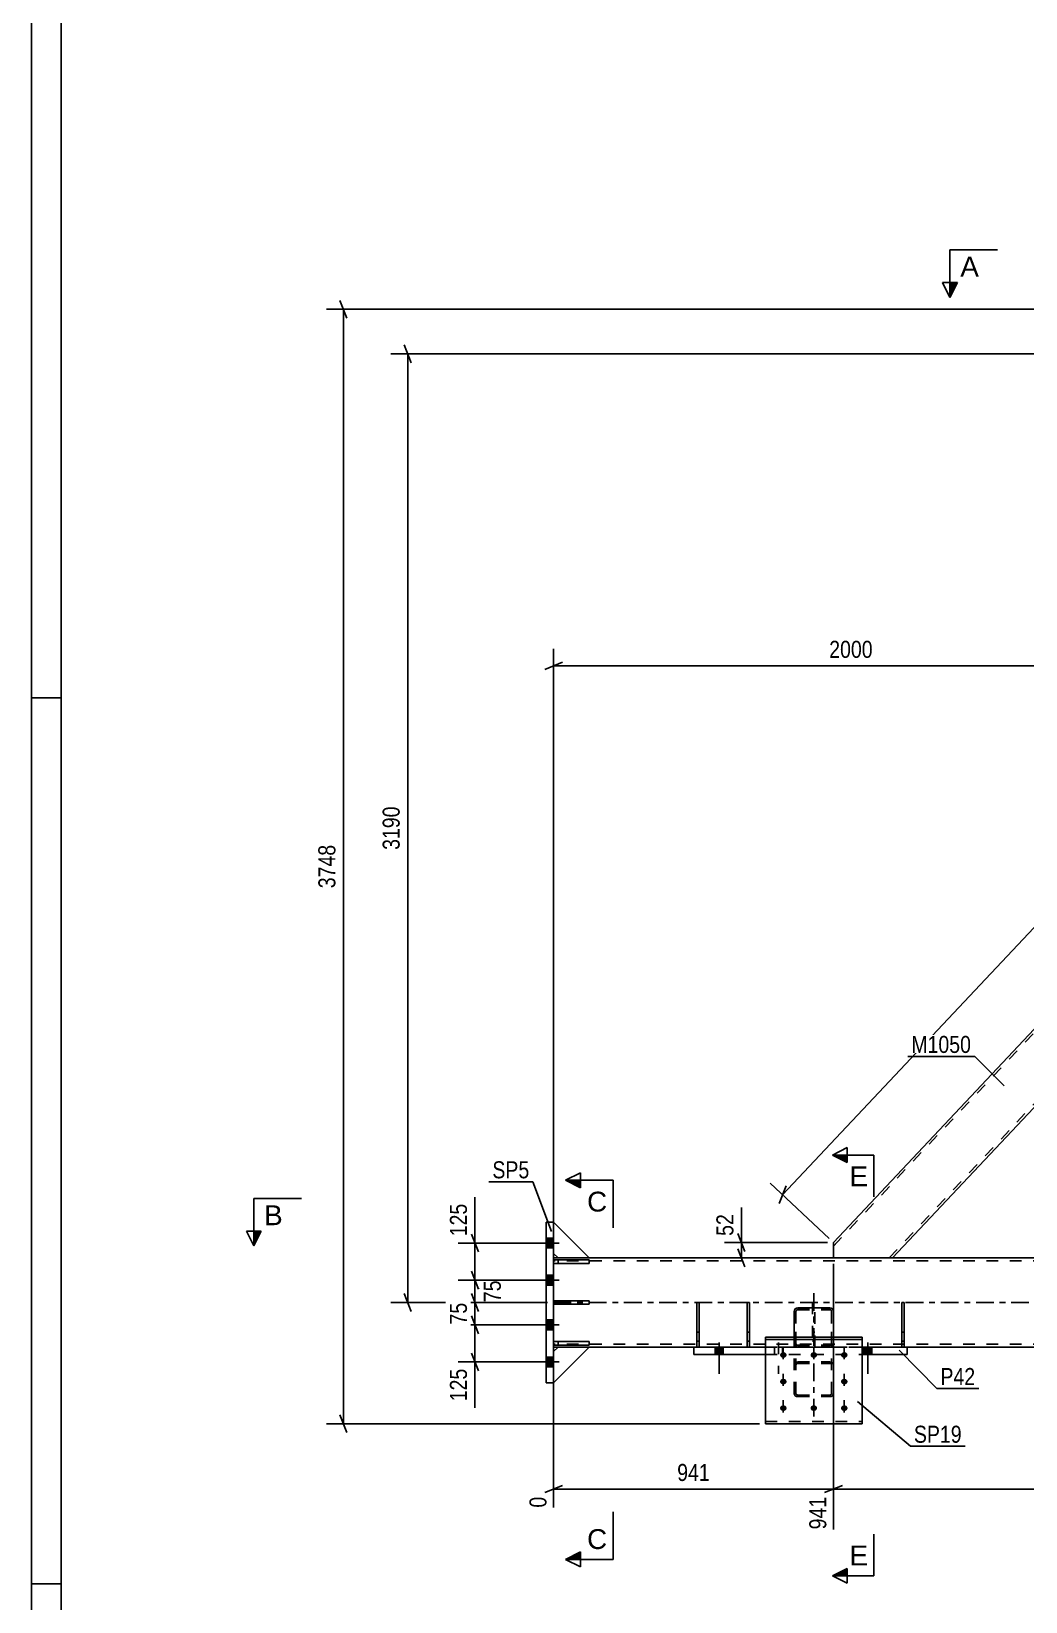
# Model space of a CAD drawing. Header units: millimetres. Extents: x -188 to 1001, y -654 to 187.
# Drawn here: x -187.8 to -20.6, y -209.8 to 54.2 of the extents above; entities that cross this region are included whole.
import ezdxf

# ---------------------------------------------------------------- set-up
doc = ezdxf.new("R2010")
doc.units = ezdxf.units.MM
doc.linetypes.add('DXK_LINE_DOT2', pattern=[3.9198, 1.9599, -1.9599])
doc.linetypes.add('DXK_LINE_DOT3', pattern=[5.9187, 2.979, -0.9799, 0.9799, -0.9799])
doc.styles.add('Arial', font='ARIAL.TTF', dxfattribs={"height": 0.2})
doc.styles.add('Arial Narrow', font='ARIALN.TTF', dxfattribs={"height": 0.2})

# ---------------------------------------------------------------- blocks, each defined once
blk = doc.blocks.new('Unknown-761542699-1162')
at = {"color": 5, "linetype": 'Continuous'}
for p, q in [((-187.8, 187.19), (-187.8, -653.81)), ((-182.8, 182.19), (-182.8, -648.81)), ((-182.8, -57.81), (-187.8, -57.81)), ((-182.8, -206.81), (-187.8, -206.81))]:
    blk.add_line(p, q, dxfattribs=at)
blk = doc.blocks.new('Part-761542699-1570 - 1399')
at = {"color": 2, "linetype": 'Continuous'}
for p, q in [((-100, -167.75), (-99.25, -167)), ((-100, -173), (-94, -167))]:
    blk.add_line(p, q, dxfattribs=at)
at = {"color": 7, "linetype": 'DXK_LINE_DOT2'}
for p, q in [((-100, -173), (-100, -167.75)), ((-99.25, -167), (-94, -167))]:
    blk.add_line(p, q, dxfattribs=at)
blk = doc.blocks.new('Part-761542699-1564 - 1399')
at = {"color": 2, "linetype": 'Continuous'}
for p, q in [((-100, -146), (-94, -152)), ((-99.25, -152), (-100, -151.25))]:
    blk.add_line(p, q, dxfattribs=at)
at = {"color": 7, "linetype": 'DXK_LINE_DOT2'}
for p, q in [((-100, -151.25), (-100, -146)), ((-94, -152), (-99.25, -152))]:
    blk.add_line(p, q, dxfattribs=at)
blk = doc.blocks.new('Bolt-761542699-1478 - 1399')
at = {"linetype": 'Continuous'}
for points in [[(-61.38, -167.85), (-61.26, -167.86), (-61.15, -167.89), (-61.05, -167.94), (-60.97, -168.01), (-60.9, -168.09), (-60.85, -168.18), (-60.83, -168.28), (-60.83, -168.38), (-60.85, -168.48), (-60.9, -168.57), (-60.97, -168.65), (-61.05, -168.72), (-61.15, -168.77), (-61.26, -168.8), (-61.38, -168.81), (-61.49, -168.8), (-61.6, -168.77), (-61.7, -168.72), (-61.78, -168.65), (-61.85, -168.57), (-61.9, -168.48), (-61.92, -168.38), (-61.92, -168.28), (-61.9, -168.18), (-61.85, -168.09), (-61.78, -168.01), (-61.7, -167.94), (-61.6, -167.89), (-61.49, -167.86)], [(-56.25, -167.85), (-56.14, -167.86), (-56.03, -167.89), (-55.93, -167.94), (-55.84, -168.01), (-55.77, -168.09), (-55.73, -168.18), (-55.7, -168.28), (-55.7, -168.38), (-55.73, -168.48), (-55.77, -168.57), (-55.84, -168.65), (-55.93, -168.72), (-56.03, -168.77), (-56.14, -168.8), (-56.25, -168.81), (-56.36, -168.8), (-56.47, -168.77), (-56.57, -168.72), (-56.66, -168.65), (-56.73, -168.57), (-56.77, -168.48), (-56.8, -168.38), (-56.8, -168.28), (-56.77, -168.18), (-56.73, -168.09), (-56.66, -168.01), (-56.57, -167.94), (-56.47, -167.89), (-56.36, -167.86)], [(-51.13, -167.85), (-51.01, -167.86), (-50.9, -167.89), (-50.8, -167.94), (-50.72, -168.01), (-50.65, -168.09), (-50.6, -168.18), (-50.58, -168.28), (-50.58, -168.38), (-50.6, -168.48), (-50.65, -168.57), (-50.72, -168.65), (-50.8, -168.72), (-50.9, -168.77), (-51.01, -168.8), (-51.13, -168.81), (-51.24, -168.8), (-51.35, -168.77), (-51.45, -168.72), (-51.53, -168.65), (-51.6, -168.57), (-51.65, -168.48), (-51.67, -168.38), (-51.67, -168.28), (-51.65, -168.18), (-51.6, -168.09), (-51.53, -168.01), (-51.45, -167.94), (-51.35, -167.89), (-51.24, -167.86)], [(-61.38, -172.32), (-61.26, -172.33), (-61.15, -172.36), (-61.05, -172.41), (-60.97, -172.48), (-60.9, -172.56), (-60.85, -172.65), (-60.83, -172.75), (-60.83, -172.85), (-60.85, -172.94), (-60.9, -173.04), (-60.97, -173.12), (-61.05, -173.18), (-61.15, -173.23), (-61.26, -173.27), (-61.38, -173.28), (-61.49, -173.27), (-61.6, -173.23), (-61.7, -173.18), (-61.78, -173.12), (-61.85, -173.04), (-61.9, -172.94), (-61.92, -172.85), (-61.92, -172.75), (-61.9, -172.65), (-61.85, -172.56), (-61.78, -172.48), (-61.7, -172.41), (-61.6, -172.36), (-61.49, -172.33)], [(-51.13, -172.32), (-51.01, -172.33), (-50.9, -172.36), (-50.8, -172.41), (-50.72, -172.48), (-50.65, -172.56), (-50.6, -172.65), (-50.58, -172.75), (-50.58, -172.85), (-50.6, -172.94), (-50.65, -173.04), (-50.72, -173.12), (-50.8, -173.18), (-50.9, -173.23), (-51.01, -173.27), (-51.13, -173.28), (-51.24, -173.27), (-51.35, -173.23), (-51.45, -173.18), (-51.53, -173.12), (-51.6, -173.04), (-51.65, -172.94), (-51.67, -172.85), (-51.67, -172.75), (-51.65, -172.65), (-51.6, -172.56), (-51.53, -172.48), (-51.45, -172.41), (-51.35, -172.36), (-51.24, -172.33)], [(-61.38, -176.79), (-61.26, -176.8), (-61.15, -176.83), (-61.05, -176.88), (-60.97, -176.94), (-60.9, -177.03), (-60.85, -177.12), (-60.83, -177.21), (-60.83, -177.31), (-60.85, -177.41), (-60.9, -177.5), (-60.97, -177.59), (-61.05, -177.65), (-61.15, -177.7), (-61.26, -177.73), (-61.38, -177.74), (-61.49, -177.73), (-61.6, -177.7), (-61.7, -177.65), (-61.78, -177.59), (-61.85, -177.5), (-61.9, -177.41), (-61.92, -177.31), (-61.92, -177.21), (-61.9, -177.12), (-61.85, -177.03), (-61.78, -176.94), (-61.7, -176.88), (-61.6, -176.83), (-61.49, -176.8)], [(-56.25, -176.79), (-56.14, -176.8), (-56.03, -176.83), (-55.93, -176.88), (-55.84, -176.94), (-55.77, -177.03), (-55.73, -177.12), (-55.7, -177.21), (-55.7, -177.31), (-55.73, -177.41), (-55.77, -177.5), (-55.84, -177.59), (-55.93, -177.65), (-56.03, -177.7), (-56.14, -177.73), (-56.25, -177.74), (-56.36, -177.73), (-56.47, -177.7), (-56.57, -177.65), (-56.66, -177.59), (-56.73, -177.5), (-56.77, -177.41), (-56.8, -177.31), (-56.8, -177.21), (-56.77, -177.12), (-56.73, -177.03), (-56.66, -176.94), (-56.57, -176.88), (-56.47, -176.83), (-56.36, -176.8)], [(-51.13, -176.79), (-51.01, -176.8), (-50.9, -176.83), (-50.8, -176.88), (-50.72, -176.94), (-50.65, -177.03), (-50.6, -177.12), (-50.58, -177.21), (-50.58, -177.31), (-50.6, -177.41), (-50.65, -177.5), (-50.72, -177.59), (-50.8, -177.65), (-50.9, -177.7), (-51.01, -177.73), (-51.13, -177.74), (-51.24, -177.73), (-51.35, -177.7), (-51.45, -177.65), (-51.53, -177.59), (-51.6, -177.5), (-51.65, -177.41), (-51.67, -177.31), (-51.67, -177.21), (-51.65, -177.12), (-51.6, -177.03), (-51.53, -176.94), (-51.45, -176.88), (-51.35, -176.83), (-51.24, -176.8)]]:
    blk.add_hatch(color=1, dxfattribs=at).paths.add_polyline_path(points)
at = {"color": 1, "linetype": 'Continuous'}
for p, q in [((-61.38, -169.04), (-61.38, -167.01)), ((-56.25, -169.04), (-56.25, -167.01)), ((-51.13, -169.04), (-51.13, -167.01)), ((-61.38, -173.51), (-61.38, -171.47)), ((-51.13, -173.51), (-51.13, -171.47)), ((-61.38, -177.97), (-61.38, -175.94)), ((-56.25, -177.97), (-56.25, -175.94)), ((-51.13, -177.97), (-51.13, -175.94))]:
    blk.add_line(p, q, dxfattribs=at)
blk = doc.blocks.new('Part-761542699-1561 - 1399')
at = {"color": 2, "linetype": 'Continuous'}
for p, q in [((-100, -166.67), (-100, -166.07)), ((-100, -166.07), (-94, -166.07)), ((-94, -166.07), (-94, -166.67)), ((-94, -166.67), (-100, -166.67))]:
    blk.add_line(p, q, dxfattribs=at)
at = {"color": 7, "linetype": 'DXK_LINE_DOT2'}
blk.add_line((-99.25, -166.67), (-99.25, -166.07), dxfattribs=at)
blk = doc.blocks.new('Part-761542699-1558 - 1399')
at = {"color": 7, "linetype": 'DXK_LINE_DOT2'}
for p, q in [((-94, -166.07), (-100, -166.07)), ((-100, -166.07), (-100, -166.67)), ((-99.25, -166.67), (-99.25, -166.07)), ((-94, -166.67), (-94, -166.07)), ((-100, -166.67), (-94, -166.67))]:
    blk.add_line(p, q, dxfattribs=at)
blk = doc.blocks.new('Bolt-761542699-1488 - 1399')
at = {"linetype": 'Continuous'}
for points in [[(-101.25, -148.67), (-101.25, -150.32), (-100, -150.32), (-100, -148.67)], [(-101.25, -148.67), (-101.25, -150.32), (-100, -150.32), (-100, -148.67)], [(-101.25, -148.67), (-101.25, -150.32), (-100, -150.32), (-100, -148.67)], [(-101.25, -154.92), (-101.25, -156.57), (-100, -156.57), (-100, -154.92)], [(-101.25, -154.92), (-101.25, -156.57), (-100, -156.57), (-100, -154.92)], [(-101.25, -162.42), (-101.25, -164.07), (-100, -164.07), (-100, -162.42)], [(-101.25, -162.42), (-101.25, -164.07), (-100, -164.07), (-100, -162.42)], [(-101.25, -168.67), (-101.25, -170.32), (-100, -170.32), (-100, -168.67)], [(-101.25, -168.67), (-101.25, -170.32), (-100, -170.32), (-100, -168.67)], [(-101.25, -168.67), (-101.25, -170.32), (-100, -170.32), (-100, -168.67)]]:
    blk.add_hatch(color=1, dxfattribs=at).paths.add_polyline_path(points)
at = {"color": 1, "linetype": 'Continuous'}
for p, q in [((-99.05, -149.5), (-105, -149.5)), ((-99.05, -149.5), (-105, -149.5)), ((-99.05, -149.5), (-105, -149.5)), ((-100, -148.67), (-101.25, -148.67)), ((-100, -148.67), (-101.25, -148.67)), ((-100, -148.67), (-101.25, -148.67)), ((-100, -150.32), (-101.25, -150.32)), ((-100, -150.32), (-101.25, -150.32)), ((-100, -150.32), (-101.25, -150.32)), ((-99.05, -155.75), (-105, -155.75)), ((-99.05, -155.75), (-105, -155.75)), ((-100, -154.92), (-101.25, -154.92)), ((-100, -154.92), (-101.25, -154.92)), ((-100, -156.57), (-101.25, -156.57)), ((-100, -156.57), (-101.25, -156.57)), ((-99.05, -163.25), (-105, -163.25)), ((-99.05, -163.25), (-105, -163.25)), ((-100, -162.42), (-101.25, -162.42)), ((-100, -162.42), (-101.25, -162.42)), ((-100, -164.07), (-101.25, -164.07)), ((-100, -164.07), (-101.25, -164.07)), ((-100, -168.67), (-101.25, -168.67)), ((-100, -168.67), (-101.25, -168.67)), ((-100, -168.67), (-101.25, -168.67)), ((-99.05, -169.5), (-105, -169.5)), ((-99.05, -169.5), (-105, -169.5)), ((-99.05, -169.5), (-105, -169.5)), ((-100, -170.32), (-101.25, -170.32)), ((-100, -170.32), (-101.25, -170.32)), ((-100, -170.32), (-101.25, -170.32))]:
    blk.add_line(p, q, dxfattribs=at)
blk = doc.blocks.new('Part-761542699-1559 - 1399')
at = {"color": 2, "linetype": 'Continuous'}
for p, q in [((-100, -152.92), (-100, -152.32)), ((-100, -152.32), (-94, -152.32)), ((-94, -152.92), (-100, -152.92)), ((-94, -152.32), (-94, -152.92))]:
    blk.add_line(p, q, dxfattribs=at)
at = {"color": 7, "linetype": 'DXK_LINE_DOT2'}
blk.add_line((-99.25, -152.92), (-99.25, -152.32), dxfattribs=at)
blk = doc.blocks.new('Part-761542699-1573 - 1399')
at = {"color": 7, "linetype": 'DXK_LINE_DOT2'}
for p, q in [((-99.25, -167), (-100, -167.75)), ((-100, -173), (-94, -167)), ((-100, -167.75), (-100, -173)), ((-94, -167), (-99.25, -167))]:
    blk.add_line(p, q, dxfattribs=at)
blk = doc.blocks.new('Bolt-761542699-1492 - 1399')
at = {"linetype": 'Continuous'}
for points in [[(-71.51, -167), (-72.86, -167), (-72.86, -168.25), (-71.51, -168.25)], [(-46.51, -167), (-47.86, -167), (-47.86, -168.25), (-46.51, -168.25)]]:
    blk.add_hatch(color=1, dxfattribs=at).paths.add_polyline_path(points)
at = {"color": 1, "linetype": 'Continuous'}
for p, q in [((-72.19, -166.25), (-72.19, -171.5)), ((-47.19, -166.25), (-47.19, -171.5)), ((-72.86, -167), (-72.86, -168.25)), ((-71.51, -167), (-71.51, -168.25)), ((-47.86, -167), (-47.86, -168.25)), ((-46.51, -167), (-46.51, -168.25))]:
    blk.add_line(p, q, dxfattribs=at)
at = {"color": 1, "linetype": 'DXK_LINE_DOT2'}
for p, q in [((-62.19, -166.25), (-62.19, -171.5)), ((-62.86, -167), (-62.86, -168.25)), ((-61.51, -167), (-61.51, -168.25))]:
    blk.add_line(p, q, dxfattribs=at)
blk = doc.blocks.new('Bolt-761542699-1493 - 1399')
at = {"linetype": 'Continuous'}
for points in [[(-71.51, -167), (-72.86, -167), (-72.86, -168.25), (-71.51, -168.25)], [(-46.51, -167), (-47.86, -167), (-47.86, -168.25), (-46.51, -168.25)]]:
    blk.add_hatch(color=1, dxfattribs=at).paths.add_polyline_path(points)
at = {"color": 1, "linetype": 'Continuous'}
for p, q in [((-72.19, -166.25), (-72.19, -171.5)), ((-47.19, -166.25), (-47.19, -171.5)), ((-72.86, -167), (-72.86, -168.25)), ((-71.51, -167), (-71.51, -168.25)), ((-47.86, -167), (-47.86, -168.25)), ((-46.51, -167), (-46.51, -168.25))]:
    blk.add_line(p, q, dxfattribs=at)
at = {"color": 1, "linetype": 'DXK_LINE_DOT2'}
for p, q in [((-62.19, -166.25), (-62.19, -171.5)), ((-62.86, -167), (-62.86, -168.25)), ((-61.51, -167), (-61.51, -168.25))]:
    blk.add_line(p, q, dxfattribs=at)
blk = doc.blocks.new('Part-761542699-1556 - 1399')
at = {"color": 7, "linetype": 'DXK_LINE_DOT2'}
for p, q in [((-94, -152.32), (-100, -152.32)), ((-100, -152.32), (-100, -152.92)), ((-100, -152.92), (-94, -152.92)), ((-99.25, -152.92), (-99.25, -152.32)), ((-94, -152.92), (-94, -152.32))]:
    blk.add_line(p, q, dxfattribs=at)
blk = doc.blocks.new('Part-761542699-1557 - 1399')
at = {"color": 7, "linetype": 'DXK_LINE_DOT2'}
for p, q in [((-94, -159.2), (-100, -159.2)), ((-100, -159.2), (-100, -159.8)), ((-100, -159.8), (-94, -159.8)), ((-99.25, -159.8), (-99.25, -159.2)), ((-94, -159.8), (-94, -159.2))]:
    blk.add_line(p, q, dxfattribs=at)
blk = doc.blocks.new('Part-761542699-1560 - 1399')
at = {"color": 2, "linetype": 'Continuous'}
for p, q in [((-100, -159.8), (-100, -159.2)), ((-100, -159.2), (-94, -159.2)), ((-94, -159.8), (-100, -159.8)), ((-94, -159.2), (-94, -159.8))]:
    blk.add_line(p, q, dxfattribs=at)
at = {"color": 7, "linetype": 'DXK_LINE_DOT2'}
blk.add_line((-99.25, -159.8), (-99.25, -159.2), dxfattribs=at)
blk = doc.blocks.new('Part-761542699-1567 - 1399')
at = {"color": 7, "linetype": 'DXK_LINE_DOT2'}
for p, q in [((-100, -151.25), (-100, -146)), ((-100, -146), (-94, -152)), ((-99.25, -152), (-100, -151.25)), ((-94, -152), (-99.25, -152))]:
    blk.add_line(p, q, dxfattribs=at)
blk = doc.blocks.new('Part-761542699-1582 - 1399')
at = {"color": 2, "linetype": 'Continuous'}
for p, q in [((-100, -152), (-52.95, -152)), ((80.6, -152), (-43.1, -152)), ((-100, -167), (-76.44, -167)), ((235.62, -167), (-40.54, -167))]:
    blk.add_line(p, q, dxfattribs=at)
at = {"color": 7, "linetype": 'DXK_LINE_DOT2'}
for p, q in [((-100, -167), (-100, -152)), ((817.5, -152.5), (-100, -152.5)), ((-43.1, -152), (-52.95, -152)), ((817.5, -166.5), (-100, -166.5)), ((-40.54, -167), (-76.44, -167))]:
    blk.add_line(p, q, dxfattribs=at)
at = {"color": 7, "linetype": 'DXK_LINE_DOT3'}
blk.add_line((-100, -159.5), (817.5, -159.5), dxfattribs=at)
blk = doc.blocks.new('Part-761542699-1785 - 1399')
at = {"color": 2, "linetype": 'Continuous'}
for p, q in [((-52.95, -149.42), (80.52, -7.5)), ((90.45, -7.5), (80.6, -7.5)), ((90.45, -10.08), (90.45, -7.5)), ((90.45, -10.08), (24.93, -79.75)), ((-43.02, -152), (18.75, -86.32)), ((-52.95, -152), (-52.95, -149.42)), ((-43.1, -152), (-52.95, -152))]:
    blk.add_line(p, q, dxfattribs=at)
at = {"color": 7, "linetype": 'DXK_LINE_DOT2'}
for p, q in [((-52.95, -150.01), (81.07, -7.5)), ((80.6, -7.5), (80.52, -7.5)), ((-43.57, -152), (90.45, -9.49)), ((18.75, -86.32), (24.93, -79.75)), ((-43.1, -152), (-43.02, -152))]:
    blk.add_line(p, q, dxfattribs=at)
blk = doc.blocks.new('Part-761542699-1801 - 1399')
at = {"color": 2, "linetype": 'Continuous'}
for p, q in [((-76.44, -168.25), (-76.44, -167)), ((-76.44, -167), (-64.38, -167)), ((-76.44, -168.25), (-64.38, -168.25)), ((-48.13, -167), (-40.54, -167)), ((-48.13, -168.25), (-40.54, -168.25)), ((-40.54, -168.25), (-40.54, -167))]:
    blk.add_line(p, q, dxfattribs=at)
at = {"color": 7, "linetype": 'DXK_LINE_DOT2'}
for p, q in [((-64.38, -167), (-48.13, -167)), ((-64.38, -168.25), (-48.13, -168.25))]:
    blk.add_line(p, q, dxfattribs=at)
blk = doc.blocks.new('Part-761542699-1841 - 1399')
at = {"color": 2, "linetype": 'Continuous'}
for p, q in [((-101.25, -173), (-101.25, -146)), ((-101.25, -146), (-100, -146)), ((-100, -146), (-100, -152.32)), ((-100, -159.2), (-100, -152.92)), ((-100, -166.07), (-100, -159.8)), ((-100, -173), (-100, -166.67)), ((-101.25, -173), (-100, -173))]:
    blk.add_line(p, q, dxfattribs=at)
at = {"color": 7, "linetype": 'DXK_LINE_DOT2'}
for p, q in [((-100, -152.92), (-100, -152.32)), ((-100, -159.8), (-100, -159.2)), ((-100, -166.67), (-100, -166.07))]:
    blk.add_line(p, q, dxfattribs=at)
blk = doc.blocks.new('Part-761542699-1862 - 1399')
at = {"color": 2, "linetype": 'Continuous'}
for p, q in [((-59.5, -160.77), (-59.55, -161)), ((-59.55, -161.01), (-59.55, -161)), ((-59.37, -160.58), (-59.5, -160.77)), ((-59.18, -160.45), (-59.37, -160.58)), ((-58.95, -160.4), (-59.18, -160.45)), ((-58.95, -160.4), (-53.55, -160.4)), ((-53.32, -160.45), (-53.55, -160.4)), ((-53.13, -160.58), (-53.32, -160.45)), ((-53, -160.77), (-53.13, -160.58)), ((-52.95, -161), (-53, -160.77)), ((-52.95, -161.01), (-52.95, -161))]:
    blk.add_line(p, q, dxfattribs=at)
at = {"color": 7, "linetype": 'DXK_LINE_DOT2'}
for p, q in [((-59.55, -161), (-59.5, -160.77)), ((-59.55, -166.4), (-59.55, -161.01)), ((-59.25, -161), (-59.23, -160.88)), ((-59.25, -166.4), (-59.25, -161)), ((-59.23, -160.88), (-59.16, -160.79)), ((-59.18, -160.45), (-58.95, -160.4)), ((-59.16, -160.79), (-59.07, -160.72)), ((-59.07, -160.72), (-58.95, -160.7)), ((-58.95, -160.7), (-53.55, -160.7)), ((-53.55, -160.4), (-53.32, -160.45)), ((-53.55, -160.7), (-53.44, -160.72)), ((-53.44, -160.72), (-53.34, -160.79)), ((-53.34, -160.79), (-53.27, -160.88)), ((-53.27, -160.88), (-53.25, -161)), ((-53.25, -166.4), (-53.25, -161)), ((-53, -160.77), (-52.95, -161)), ((-52.95, -166.4), (-52.95, -161.01)), ((-59.55, -166.4), (-59.5, -166.63)), ((-59.5, -166.63), (-59.55, -166.4)), ((-59.5, -166.63), (-59.37, -166.82)), ((-59.37, -166.82), (-59.18, -166.95)), ((-59.23, -166.51), (-59.25, -166.4)), ((-59.16, -166.61), (-59.23, -166.51)), ((-59.18, -166.95), (-58.95, -167)), ((-58.95, -167), (-59.18, -166.95)), ((-59.07, -166.68), (-59.16, -166.61)), ((-58.95, -166.7), (-59.07, -166.68)), ((-58.95, -166.7), (-53.55, -166.7)), ((-58.95, -167), (-53.55, -167)), ((-53.44, -166.68), (-53.55, -166.7)), ((-53.55, -167), (-53.32, -166.95)), ((-53.32, -166.95), (-53.55, -167)), ((-53.34, -166.61), (-53.44, -166.68)), ((-53.27, -166.51), (-53.34, -166.61)), ((-53.32, -166.95), (-53.13, -166.82)), ((-53.25, -166.4), (-53.27, -166.51)), ((-53.13, -166.82), (-53, -166.63)), ((-53, -166.63), (-52.95, -166.4)), ((-52.95, -166.4), (-53, -166.63))]:
    blk.add_line(p, q, dxfattribs=at)
at = {"color": 7, "linetype": 'DXK_LINE_DOT3'}
blk.add_line((-56.25, -163.7), (-56.25, -163.7), dxfattribs=at)
at = {"color": 7, "linetype": 'DXK_LINE_DOT2'}
for centre, start, end in [((-58.95, -161), 112.5, 157.5), ((-53.55, -161), 22.5, 67.5), ((-58.95, -166.4), 202.5, 247.5), ((-53.55, -166.4), 292.5, 337.5)]:
    blk.add_arc(centre, 0.6, start, end, dxfattribs=at)
blk = doc.blocks.new('Part-761542699-1863 - 1399')
at = {"color": 7, "linetype": 'DXK_LINE_DOT3'}
blk.add_line((-56.25, -178.65), (-56.25, -157.47), dxfattribs=at)
at = {"color": 2, "linetype": 'Continuous'}
for p, q in [((-59.55, -161.01), (-59.5, -160.78)), ((-59.55, -165.32), (-59.55, -161.01)), ((-59.5, -160.78), (-59.37, -160.59)), ((-59.37, -160.59), (-59.18, -160.46)), ((-59.18, -160.46), (-58.95, -160.41)), ((-58.95, -160.41), (-53.55, -160.41)), ((-53.55, -160.41), (-53.32, -160.46)), ((-53.32, -160.46), (-53.13, -160.59)), ((-53.13, -160.59), (-53, -160.78)), ((-53, -160.78), (-52.95, -161.01)), ((-52.95, -165.32), (-52.95, -161.01))]:
    blk.add_line(p, q, dxfattribs=at)
at = {"color": 7, "linetype": 'DXK_LINE_DOT2'}
for p, q in [((-59.23, -160.9), (-59.25, -161.01)), ((-59.25, -174.79), (-59.25, -161.01)), ((-59.16, -160.8), (-59.23, -160.9)), ((-59.07, -160.74), (-59.16, -160.8)), ((-58.95, -160.71), (-59.07, -160.74)), ((-58.95, -160.71), (-53.55, -160.71)), ((-53.44, -160.74), (-53.55, -160.71)), ((-53.34, -160.8), (-53.44, -160.74)), ((-53.27, -160.9), (-53.34, -160.8)), ((-53.25, -161.01), (-53.27, -160.9)), ((-53.25, -174.79), (-53.25, -161.01)), ((-59.55, -174.79), (-59.55, -165.32)), ((-52.95, -174.79), (-52.95, -165.32)), ((-59.5, -166.64), (-59.55, -166.41)), ((-59.37, -166.84), (-59.5, -166.64)), ((-59.18, -166.97), (-59.37, -166.84)), ((-59.25, -166.41), (-59.23, -166.53)), ((-59.23, -166.53), (-59.16, -166.63)), ((-58.95, -167.02), (-59.18, -166.97)), ((-59.16, -166.63), (-59.07, -166.69)), ((-59.07, -166.69), (-58.95, -166.71)), ((-58.95, -166.71), (-53.55, -166.71)), ((-58.95, -167.02), (-53.55, -167.02)), ((-53.55, -166.71), (-53.44, -166.69)), ((-53.32, -166.97), (-53.55, -167.02)), ((-53.44, -166.69), (-53.34, -166.63)), ((-53.34, -166.63), (-53.27, -166.53)), ((-53.13, -166.84), (-53.32, -166.97)), ((-53.27, -166.53), (-53.25, -166.41)), ((-53, -166.64), (-53.13, -166.84)), ((-52.95, -166.41), (-53, -166.64)), ((-59.5, -169.82), (-59.55, -170.02)), ((-59.37, -169.64), (-59.5, -169.82)), ((-59.18, -169.53), (-59.37, -169.64)), ((-59.25, -170.02), (-59.23, -169.92)), ((-59.23, -169.92), (-59.16, -169.83)), ((-58.95, -169.49), (-59.18, -169.53)), ((-59.16, -169.83), (-59.07, -169.77)), ((-59.07, -169.77), (-58.95, -169.75)), ((-58.95, -169.49), (-53.55, -169.49)), ((-58.95, -169.75), (-53.55, -169.75)), ((-53.32, -169.53), (-53.55, -169.49)), ((-53.55, -169.75), (-53.44, -169.77)), ((-53.44, -169.77), (-53.34, -169.83)), ((-53.34, -169.83), (-53.27, -169.92)), ((-53.13, -169.64), (-53.32, -169.53)), ((-53.27, -169.92), (-53.25, -170.02)), ((-53, -169.82), (-53.13, -169.64)), ((-52.95, -170.02), (-53, -169.82)), ((-59.55, -174.79), (-59.5, -174.99)), ((-59.5, -174.99), (-59.37, -175.17)), ((-59.37, -175.17), (-59.18, -175.28)), ((-59.23, -174.89), (-59.25, -174.79)), ((-59.16, -174.98), (-59.23, -174.89)), ((-59.18, -175.28), (-58.95, -175.32)), ((-59.07, -175.04), (-59.16, -174.98)), ((-58.95, -175.06), (-59.07, -175.04)), ((-58.95, -175.06), (-53.55, -175.06)), ((-58.95, -175.32), (-53.55, -175.32)), ((-53.44, -175.04), (-53.55, -175.06)), ((-53.55, -175.32), (-53.32, -175.28)), ((-53.34, -174.98), (-53.44, -175.04)), ((-53.27, -174.89), (-53.34, -174.98)), ((-53.32, -175.28), (-53.13, -175.17)), ((-53.25, -174.79), (-53.27, -174.89)), ((-53.13, -175.17), (-53, -174.99)), ((-53, -174.99), (-52.95, -174.79))]:
    blk.add_line(p, q, dxfattribs=at)
blk = doc.blocks.new('Part-761542699-1867 - 1399')
at = {"color": 2, "linetype": 'Continuous'}
for p, q in [((-64.38, -165.32), (-48.13, -165.32)), ((-64.38, -179.88), (-64.38, -165.32)), ((-64.38, -165.71), (-48.13, -165.71)), ((-48.13, -179.88), (-48.13, -165.32)), ((-48.13, -179.88), (-64.38, -179.88))]:
    blk.add_line(p, q, dxfattribs=at)
at = {"color": 7, "linetype": 'DXK_LINE_DOT2'}
blk.add_line((-64.38, -179.49), (-48.13, -179.49), dxfattribs=at)
blk = doc.blocks.new('Part-761542699-1868 - 1399')
at = {"color": 7, "linetype": 'DXK_LINE_DOT2'}
for p, q in [((-41.44, -159.5), (-41.44, -167)), ((-41.04, -159.5), (-41.44, -159.5)), ((-41.44, -159.5), (-41.04, -159.5)), ((-41.04, -167), (-41.04, -159.5)), ((-41.04, -164.5), (-41.44, -164.5)), ((-41.44, -166), (-41.04, -166)), ((-41.44, -167), (-41.04, -167)), ((-41.04, -167), (-41.44, -167))]:
    blk.add_line(p, q, dxfattribs=at)
blk = doc.blocks.new('Part-761542699-1869 - 1399')
at = {"color": 7, "linetype": 'DXK_LINE_DOT2'}
for p, q in [((-56.45, -159.5), (-56.45, -167)), ((-56.05, -159.5), (-56.45, -159.5)), ((-56.45, -159.5), (-56.05, -159.5)), ((-56.05, -167), (-56.05, -159.5)), ((-56.05, -164.5), (-56.45, -164.5)), ((-56.45, -166), (-56.05, -166)), ((-56.45, -167), (-56.05, -167)), ((-56.05, -167), (-56.45, -167))]:
    blk.add_line(p, q, dxfattribs=at)
blk = doc.blocks.new('Part-761542699-1870 - 1399')
at = {"color": 7, "linetype": 'DXK_LINE_DOT2'}
for p, q in [((-67.47, -159.5), (-67.47, -167)), ((-67.07, -159.5), (-67.47, -159.5)), ((-67.47, -159.5), (-67.07, -159.5)), ((-67.07, -167), (-67.07, -159.5)), ((-67.07, -164.5), (-67.47, -164.5)), ((-67.47, -166), (-67.07, -166)), ((-67.47, -167), (-67.07, -167)), ((-67.07, -167), (-67.47, -167))]:
    blk.add_line(p, q, dxfattribs=at)
blk = doc.blocks.new('Part-761542699-1871 - 1399')
at = {"color": 2, "linetype": 'Continuous'}
for p, q in [((-41.44, -159.5), (-41.04, -159.5)), ((-41.44, -159.5), (-41.44, -167)), ((-41.04, -167), (-41.04, -159.5)), ((-41.44, -164.5), (-41.04, -164.5)), ((-41.04, -167), (-41.44, -167))]:
    blk.add_line(p, q, dxfattribs=at)
at = {"color": 7, "linetype": 'DXK_LINE_DOT2'}
for p, q in [((-41.04, -159.5), (-41.44, -159.5)), ((-41.44, -166), (-41.04, -166)), ((-41.44, -167), (-41.04, -167))]:
    blk.add_line(p, q, dxfattribs=at)
blk = doc.blocks.new('Part-761542699-1872 - 1399')
at = {"color": 2, "linetype": 'Continuous'}
for p, q in [((-67.47, -159.5), (-67.07, -159.5)), ((-67.47, -159.5), (-67.47, -167)), ((-67.07, -167), (-67.07, -159.5)), ((-67.47, -164.5), (-67.07, -164.5)), ((-67.07, -167), (-67.47, -167))]:
    blk.add_line(p, q, dxfattribs=at)
at = {"color": 7, "linetype": 'DXK_LINE_DOT2'}
for p, q in [((-67.07, -159.5), (-67.47, -159.5)), ((-67.47, -166), (-67.07, -166)), ((-67.47, -167), (-67.07, -167))]:
    blk.add_line(p, q, dxfattribs=at)
blk = doc.blocks.new('Part-761542699-1873 - 1399')
at = {"color": 2, "linetype": 'Continuous'}
for p, q in [((-75.94, -159.5), (-75.54, -159.5)), ((-75.94, -159.5), (-75.94, -167)), ((-75.54, -167), (-75.54, -159.5)), ((-75.94, -164.5), (-75.54, -164.5)), ((-75.54, -167), (-75.94, -167))]:
    blk.add_line(p, q, dxfattribs=at)
at = {"color": 7, "linetype": 'DXK_LINE_DOT2'}
for p, q in [((-75.54, -159.5), (-75.94, -159.5)), ((-75.94, -166), (-75.54, -166)), ((-75.94, -167), (-75.54, -167))]:
    blk.add_line(p, q, dxfattribs=at)
blk = doc.blocks.new('Part-761542699-1933 - 1399')
at = {"color": 7, "linetype": 'DXK_LINE_DOT2'}
for p, q in [((-75.94, -159.5), (-75.94, -167)), ((-75.54, -159.5), (-75.94, -159.5)), ((-75.94, -159.5), (-75.54, -159.5)), ((-75.54, -167), (-75.54, -159.5)), ((-75.54, -164.5), (-75.94, -164.5)), ((-75.94, -166), (-75.54, -166)), ((-75.94, -167), (-75.54, -167)), ((-75.54, -167), (-75.94, -167))]:
    blk.add_line(p, q, dxfattribs=at)
blk = doc.blocks.new('StraightDimension-761542699-27935 - 1399')
at = {"color": 7, "linetype": 'Continuous'}
for p, q in [((-52.95, -153), (-52.95, -197.65)), ((80.52, -153), (80.52, -199.47)), ((-51.45, -190.26), (-54.45, -191.46)), ((-52.95, -190.86), (80.52, -190.86)), ((79.02, -191.46), (82.02, -190.26))]:
    blk.add_line(p, q, dxfattribs=at)
at = {"color": 0}
blk.add_wipeout([(18.04, -190.11), (18.04, -185.91), (9.53, -185.91), (9.53, -190.11)], dxfattribs=at)
at = {"color": 0, "linetype": 'Continuous'}
blk.add_wipeout([(79.92, -191.56), (75.72, -191.56), (75.72, -200.07), (79.92, -200.07)], dxfattribs=at)
at = {"color": 3, "style": 'Arial Narrow'}
blk.add_text('2669', height=2.863, dxfattribs=at).set_placement((10.13, -189.51))
at = {"color": 3, "linetype": 'Continuous', "style": 'Arial Narrow'}
blk.add_text('3610', height=2.863, rotation=90.0002, dxfattribs=at).set_placement((79.32, -199.47))
blk = doc.blocks.new('StraightDimension-761542699-2555 - 1399')
at = {"color": 7, "linetype": 'Continuous'}
for p, q in [((0, -8.5), (0, -54.86)), ((-100, -151), (-100, -49.61)), ((-98.5, -51.86), (-101.5, -53.06)), ((-100, -52.46), (0, -52.46)), ((-1.5, -53.06), (1.5, -51.86))]:
    blk.add_line(p, q, dxfattribs=at)
at = {"color": 0}
blk.add_wipeout([(-45.74, -51.71), (-45.74, -47.51), (-54.26, -47.51), (-54.26, -51.71)], dxfattribs=at)
at = {"color": 3, "style": 'Arial Narrow'}
blk.add_text('2000', height=2.863, dxfattribs=at).set_placement((-53.66, -51.11))
blk = doc.blocks.new('StraightDimension-761542699-23488 - 1399')
at = {"color": 7, "linetype": 'Continuous'}
for p, q in [((-102.25, -163.25), (-116.07, -163.25)), ((-113.82, -161.75), (-112.62, -164.75)), ((-113.22, -169.5), (-113.22, -163.25)), ((-112.62, -171), (-113.82, -168)), ((-102.25, -169.5), (-116.07, -169.5))]:
    blk.add_line(p, q, dxfattribs=at)
at = {"color": 0}
blk.add_wipeout([(-113.97, -170.02), (-118.17, -170.02), (-118.17, -176.71), (-113.97, -176.71)], dxfattribs=at)
at = {"color": 7, "linetype": 'Continuous'}
blk.add_line((-113.22, -169.5), (-113.22, -177.23), dxfattribs=at)
blk.add_line((-113.22, -169.5), (-113.22, -177.23), dxfattribs=at)
at = {"color": 3, "style": 'Arial Narrow'}
blk.add_text('125', height=2.863, rotation=90.0002, dxfattribs=at).set_placement((-114.57, -176.11))
blk = doc.blocks.new('StraightDimension-761542699-23554 - 1399')
at = {"color": 7, "linetype": 'Continuous'}
for p, q in [((-1, 0.02), (-127.38, 0.02)), ((-123.93, -1.48), (-125.13, 1.52)), ((-124.53, -159.5), (-124.53, 0.02)), ((-125.13, -158), (-123.93, -161)), ((-101, -159.5), (-127.38, -159.5))]:
    blk.add_line(p, q, dxfattribs=at)
at = {"color": 0}
blk.add_wipeout([(-125.28, -75.48), (-129.48, -75.48), (-129.48, -84), (-125.28, -84)], dxfattribs=at)
at = {"color": 3, "style": 'Arial Narrow'}
blk.add_text('3190', height=2.863, rotation=90.0002, dxfattribs=at).set_placement((-125.88, -83.4))
blk = doc.blocks.new('StraightDimension-761542699-24256 - 1399')
at = {"color": 7, "linetype": 'Continuous'}
for p, q in [((-61.5, -141.38), (71.97, 0.54)), ((79.79, -6.81), (69.89, 2.5)), ((71.38, -0.96), (72.56, 2.05)), ((-53.68, -148.74), (-63.58, -139.43)), ((-60.91, -139.88), (-62.09, -142.88))]:
    blk.add_line(p, q, dxfattribs=at)
at = {"color": 0}
blk.add_wipeout([(7.6, -66.8), (4.54, -63.93), (-1.29, -70.13), (1.77, -73.01)], dxfattribs=at)
at = {"color": 3, "style": 'Arial Narrow'}
blk.add_text('3896', height=2.863, rotation=46.7591, dxfattribs=at).set_placement((1.75, -72.16))
blk = doc.blocks.new('StraightDimension-761542699-23486 - 1399')
at = {"color": 7, "linetype": 'Continuous'}
for p, q in [((-102.25, -155.75), (-115.62, -155.75)), ((-113.82, -154.25), (-112.62, -157.25)), ((-113.22, -159.5), (-113.22, -155.75)), ((-112.62, -161), (-113.82, -158)), ((-101, -159.5), (-115.62, -159.5))]:
    blk.add_line(p, q, dxfattribs=at)
at = {"color": 0}
blk.add_wipeout([(-108.27, -155.2), (-112.47, -155.2), (-112.47, -160.05), (-108.27, -160.05)], dxfattribs=at)
at = {"color": 3, "style": 'Arial Narrow'}
blk.add_text('75', height=2.863, rotation=90.0002, dxfattribs=at).set_placement((-108.87, -159.45))
blk = doc.blocks.new('StraightDimension-761542699-23485 - 1399')
at = {"color": 7, "linetype": 'Continuous'}
for p, q in [((-102.25, -149.5), (-116.07, -149.5)), ((-113.82, -148), (-112.62, -151)), ((-113.22, -155.75), (-113.22, -149.5)), ((-102.25, -155.75), (-116.07, -155.75)), ((-112.62, -157.25), (-113.82, -154.25))]:
    blk.add_line(p, q, dxfattribs=at)
at = {"color": 0}
blk.add_wipeout([(-113.97, -142.29), (-118.17, -142.29), (-118.17, -148.97), (-113.97, -148.97)], dxfattribs=at)
at = {"color": 7, "linetype": 'Continuous'}
blk.add_line((-113.22, -149.5), (-113.22, -141.77), dxfattribs=at)
blk.add_line((-113.22, -149.5), (-113.22, -141.77), dxfattribs=at)
at = {"color": 3, "style": 'Arial Narrow'}
blk.add_text('125', height=2.863, rotation=90.0002, dxfattribs=at).set_placement((-114.57, -148.37))
blk = doc.blocks.new('StraightDimension-761542699-23487 - 1399')
at = {"color": 7, "linetype": 'Continuous'}
for p, q in [((-113.82, -158), (-112.62, -161)), ((-101, -159.5), (-116.07, -159.5)), ((-113.22, -163.25), (-113.22, -159.5)), ((-102.25, -163.25), (-116.07, -163.25)), ((-112.62, -164.75), (-113.82, -161.75))]:
    blk.add_line(p, q, dxfattribs=at)
at = {"color": 0}
blk.add_wipeout([(-113.97, -158.95), (-118.17, -158.95), (-118.17, -163.8), (-113.97, -163.8)], dxfattribs=at)
at = {"color": 3, "style": 'Arial Narrow'}
blk.add_text('75', height=2.863, rotation=90.0002, dxfattribs=at).set_placement((-114.57, -163.2))
blk = doc.blocks.new('StraightDimension-761542699-23562 - 1399')
at = {"color": 7, "linetype": 'Continuous'}
for p, q in [((-134.74, 6), (-135.94, 9)), ((-2.25, 7.5), (-138.19, 7.5)), ((-135.34, -179.88), (-135.34, 7.5)), ((-135.94, -178.38), (-134.74, -181.38)), ((-65.38, -179.88), (-138.19, -179.88))]:
    blk.add_line(p, q, dxfattribs=at)
at = {"color": 0}
blk.add_wipeout([(-136.09, -81.93), (-140.29, -81.93), (-140.29, -90.45), (-136.09, -90.45)], dxfattribs=at)
at = {"color": 3, "style": 'Arial Narrow'}
blk.add_text('3748', height=2.863, rotation=90.0002, dxfattribs=at).set_placement((-136.69, -89.85))
blk = doc.blocks.new('StraightDimension-761542699-24285 - 1399')
at = {"color": 7, "linetype": 'Continuous'}
for p, q in [((-53.95, -149.42), (-71.27, -149.42)), ((-69.02, -147.92), (-67.82, -150.92)), ((-68.42, -152), (-68.42, -149.42)), ((-53.95, -152), (-71.27, -152)), ((-67.82, -153.5), (-69.02, -150.5))]:
    blk.add_line(p, q, dxfattribs=at)
at = {"color": 0}
blk.add_wipeout([(-69.17, -144.04), (-73.37, -144.04), (-73.37, -148.9), (-69.17, -148.9)], dxfattribs=at)
at = {"color": 7, "linetype": 'Continuous'}
blk.add_line((-68.42, -149.42), (-68.42, -143.52), dxfattribs=at)
blk.add_line((-68.42, -149.42), (-68.42, -143.52), dxfattribs=at)
at = {"color": 3, "style": 'Arial Narrow'}
blk.add_text('52', height=2.863, rotation=90.0002, dxfattribs=at).set_placement((-69.77, -148.3))
blk = doc.blocks.new('StraightDimension-761542699-27936 - 1399')
at = {"color": 7, "linetype": 'Continuous'}
for p, q in [((-52.95, -153), (-52.95, -197.65)), ((-100, -168), (-100, -193.99)), ((-98.5, -190.26), (-101.5, -191.46)), ((-100, -190.86), (-52.95, -190.86)), ((-54.45, -191.46), (-51.45, -190.26))]:
    blk.add_line(p, q, dxfattribs=at)
at = {"color": 0}
blk.add_wipeout([(-73.13, -190.11), (-73.13, -185.91), (-79.82, -185.91), (-79.82, -190.11)], dxfattribs=at)
at = {"color": 0, "linetype": 'Continuous'}
for points in [[(-100.6, -191.56), (-104.8, -191.56), (-104.8, -194.59), (-100.6, -194.59)], [(-53.55, -191.56), (-57.75, -191.56), (-57.75, -198.25), (-53.55, -198.25)]]:
    blk.add_wipeout(points, dxfattribs=at)
at = {"color": 3, "style": 'Arial Narrow'}
blk.add_text('941', height=2.863, dxfattribs=at).set_placement((-79.22, -189.51))
at = {"color": 3, "linetype": 'Continuous', "style": 'Arial Narrow'}
for s, height, p in [('0', 2.86, (-101.2, -193.99)), ('941', 2.863, (-54.15, -197.65))]:
    blk.add_text(s, height=height, rotation=90.0002, dxfattribs=at).set_placement(p)
blk = doc.blocks.new('SectionMark-761542699-3436 - 1399')
at = {"color": 6, "linetype": 'Continuous'}
for p, q in [((-33.36, 17.5), (-33.36, 9.5)), ((-33.36, 9.5), (-34.61, 12))]:
    blk.add_line(p, q, dxfattribs=at)
at = {"color": 0, "linetype": 'Continuous'}
blk.add_wipeout([(-28.5, 13), (-28.5, 16.5), (-31.61, 16.5), (-31.61, 13)], dxfattribs=at)
at = {"linetype": 'Continuous'}
blk.add_hatch(color=6, dxfattribs=at).paths.add_polyline_path([(-33.36, 12), (-32.11, 12), (-33.36, 9.5)])
at = {"color": 6, "linetype": 'Continuous'}
for p, q in [((-33.36, 17.5), (-25.36, 17.5)), ((-32.11, 12), (-34.61, 12)), ((-33.36, 9.5), (-32.11, 12))]:
    blk.add_line(p, q, dxfattribs=at)
at = {"color": 3, "linetype": 'Continuous', "style": 'Arial'}
blk.add_text('A', height=3.34, dxfattribs=at).set_placement((-31.61, 13))
blk = doc.blocks.new('Mark-761542699-23854 - 1399')
at = {"color": 0}
blk.add_wipeout([(-104.08, -138.62), (-104.08, -135.62), (-110.29, -135.62), (-110.29, -138.62)], dxfattribs=at)
blk.add_wipeout([(-104.08, -138.62), (-104.08, -135.62), (-110.29, -135.62), (-110.29, -138.62)], dxfattribs=at)
at = {"color": 30, "linetype": 'Continuous'}
for p in [(-110.89, -139.22), (-100.38, -147.54)]:
    blk.add_line(p, (-103.48, -139.22), dxfattribs=at)
at = {"color": 3, "style": 'Arial Narrow'}
blk.add_text('SP5', height=2.863, dxfattribs=at).set_placement((-110.29, -138.62))
blk = doc.blocks.new('SectionMark-761542699-3440 - 1399')
at = {"color": 6, "linetype": 'Continuous'}
for p, q in [((-98, -138.96), (-95.5, -137.71)), ((-90, -138.96), (-98, -138.96)), ((-90, -202.7), (-98, -202.7)), ((-95.5, -203.95), (-98, -202.7))]:
    blk.add_line(p, q, dxfattribs=at)
at = {"color": 0, "linetype": 'Continuous'}
for points in [[(-91, -144.21), (-91, -140.71), (-94.37, -140.71), (-94.37, -144.21)], [(-91, -200.95), (-91, -197.45), (-94.37, -197.45), (-94.37, -200.95)]]:
    blk.add_wipeout(points, dxfattribs=at)
at = {"linetype": 'Continuous'}
for points in [[(-95.5, -138.96), (-95.5, -140.21), (-98, -138.96)], [(-95.5, -201.45), (-95.5, -202.7), (-98, -202.7)]]:
    blk.add_hatch(color=6, dxfattribs=at).paths.add_polyline_path(points)
at = {"color": 6, "linetype": 'Continuous'}
for p, q in [((-98, -138.96), (-95.5, -140.21)), ((-95.5, -140.21), (-95.5, -137.71)), ((-90, -138.96), (-90, -146.96)), ((-90, -202.7), (-90, -194.7)), ((-98, -202.7), (-95.5, -201.45)), ((-95.5, -201.45), (-95.5, -203.95))]:
    blk.add_line(p, q, dxfattribs=at)
at = {"color": 3, "linetype": 'Continuous', "style": 'Arial'}
for p in [(-94.37, -144.21), (-94.37, -200.95)]:
    blk.add_text('C', height=3.34, dxfattribs=at).set_placement(p)
blk = doc.blocks.new('Mark-761542699-1797 - 1399')
at = {"color": 0}
blk.add_wipeout([(-29.12, -173.38), (-29.12, -170.38), (-34.96, -170.38), (-34.96, -173.38)], dxfattribs=at)
blk.add_wipeout([(-29.12, -173.38), (-29.12, -170.38), (-34.96, -170.38), (-34.96, -173.38)], dxfattribs=at)
at = {"color": 30, "linetype": 'Continuous'}
for p, q in [((-41.91, -167.49), (-35.56, -173.98)), ((-35.56, -173.98), (-28.52, -173.98))]:
    blk.add_line(p, q, dxfattribs=at)
at = {"color": 3, "style": 'Arial Narrow'}
blk.add_text('P42', height=2.863, dxfattribs=at).set_placement((-34.96, -173.38))
blk = doc.blocks.new('SectionMark-761542699-3400 - 1399')
at = {"color": 6, "linetype": 'Continuous'}
for p, q in [((-53.13, -134.71), (-50.63, -133.46)), ((-46.13, -134.71), (-53.13, -134.71)), ((-46.13, -205.46), (-53.13, -205.46)), ((-50.63, -206.71), (-53.13, -205.46))]:
    blk.add_line(p, q, dxfattribs=at)
at = {"color": 0, "linetype": 'Continuous'}
for points in [[(-47.13, -139.96), (-47.13, -136.46), (-50.24, -136.46), (-50.24, -139.96)], [(-47.13, -203.71), (-47.13, -200.21), (-50.24, -200.21), (-50.24, -203.71)]]:
    blk.add_wipeout(points, dxfattribs=at)
at = {"linetype": 'Continuous'}
for points in [[(-50.63, -134.71), (-50.63, -135.96), (-53.13, -134.71)], [(-50.63, -204.21), (-50.63, -205.46), (-53.13, -205.46)]]:
    blk.add_hatch(color=6, dxfattribs=at).paths.add_polyline_path(points)
at = {"color": 6, "linetype": 'Continuous'}
for p, q in [((-50.63, -135.96), (-50.63, -133.46)), ((-53.13, -134.71), (-50.63, -135.96)), ((-46.13, -134.71), (-46.13, -141.71)), ((-46.13, -205.46), (-46.13, -198.46)), ((-53.13, -205.46), (-50.63, -204.21)), ((-50.63, -204.21), (-50.63, -206.71))]:
    blk.add_line(p, q, dxfattribs=at)
at = {"color": 3, "linetype": 'Continuous', "style": 'Arial'}
for p in [(-50.24, -139.96), (-50.24, -203.71)]:
    blk.add_text('E', height=3.34, dxfattribs=at).set_placement(p)
blk = doc.blocks.new('SectionMark-761542699-3432 - 1399')
at = {"color": 6, "linetype": 'Continuous'}
for p, q in [((-150.41, -142), (-150.41, -150)), ((-150.41, -150), (-151.66, -147.5))]:
    blk.add_line(p, q, dxfattribs=at)
at = {"color": 0, "linetype": 'Continuous'}
blk.add_wipeout([(-145.55, -146.5), (-145.55, -143), (-148.66, -143), (-148.66, -146.5)], dxfattribs=at)
at = {"linetype": 'Continuous'}
blk.add_hatch(color=6, dxfattribs=at).paths.add_polyline_path([(-150.41, -147.5), (-149.16, -147.5), (-150.41, -150)])
at = {"color": 6, "linetype": 'Continuous'}
for p, q in [((-150.41, -142), (-142.41, -142)), ((-149.16, -147.5), (-151.66, -147.5)), ((-150.41, -150), (-149.16, -147.5))]:
    blk.add_line(p, q, dxfattribs=at)
at = {"color": 3, "linetype": 'Continuous', "style": 'Arial'}
blk.add_text('B', height=3.34, dxfattribs=at).set_placement((-148.66, -146.5))
blk = doc.blocks.new('Mark-761542699-23698 - 1399')
at = {"color": 0}
blk.add_wipeout([(-29.8, -117.54), (-29.8, -114.54), (-39.86, -114.54), (-39.86, -117.54)], dxfattribs=at)
blk.add_wipeout([(-29.8, -117.54), (-29.8, -114.54), (-39.86, -114.54), (-39.86, -117.54)], dxfattribs=at)
at = {"color": 30, "linetype": 'Continuous'}
for p in [(-40.46, -118.14), (-24.25, -123.09)]:
    blk.add_line(p, (-29.2, -118.14), dxfattribs=at)
at = {"color": 3, "style": 'Arial Narrow'}
blk.add_text('M1050', height=2.863, dxfattribs=at).set_placement((-39.86, -117.54))
blk = doc.blocks.new('Mark-761542699-23862 - 1399')
at = {"color": 0}
blk.add_wipeout([(-31.39, -183.08), (-31.39, -180.08), (-39.42, -180.08), (-39.42, -183.08)], dxfattribs=at)
blk.add_wipeout([(-31.39, -183.08), (-31.39, -180.08), (-39.42, -180.08), (-39.42, -183.08)], dxfattribs=at)
at = {"color": 30, "linetype": 'Continuous'}
for p, q in [((-48.93, -176.14), (-40.02, -183.68)), ((-40.02, -183.68), (-30.79, -183.68))]:
    blk.add_line(p, q, dxfattribs=at)
at = {"color": 3, "style": 'Arial Narrow'}
blk.add_text('SP19', height=2.863, dxfattribs=at).set_placement((-39.42, -183.08))

msp = doc.modelspace()

# ---------------------------------------------------------------- block references
for name in ['Unknown-761542699-1162', 'Part-761542699-1785 - 1399', 'Part-761542699-1841 - 1399', 'Part-761542699-1564 - 1399', 'Part-761542699-1567 - 1399', 'Bolt-761542699-1488 - 1399', 'Part-761542699-1582 - 1399', 'Part-761542699-1559 - 1399', 'Part-761542699-1556 - 1399', 'Part-761542699-1863 - 1399', 'Part-761542699-1557 - 1399', 'Part-761542699-1560 - 1399', 'Part-761542699-1873 - 1399', 'Part-761542699-1933 - 1399', 'Part-761542699-1870 - 1399', 'Part-761542699-1872 - 1399', 'Part-761542699-1862 - 1399', 'Part-761542699-1869 - 1399', 'Part-761542699-1868 - 1399', 'Part-761542699-1871 - 1399', 'Part-761542699-1561 - 1399', 'Part-761542699-1558 - 1399', 'Bolt-761542699-1492 - 1399', 'Bolt-761542699-1493 - 1399', 'Part-761542699-1867 - 1399', 'Part-761542699-1570 - 1399', 'Part-761542699-1573 - 1399', 'Part-761542699-1801 - 1399', 'Bolt-761542699-1478 - 1399']:
    msp.add_blockref(name, (0, 0))

# ---------------------------------------------------------------- next in the draw order: block references
for name in ['StraightDimension-761542699-2555 - 1399', 'StraightDimension-761542699-27935 - 1399', 'StraightDimension-761542699-23488 - 1399']:
    msp.add_blockref(name, (0, 0))

# ---------------------------------------------------------------- next in the draw order: block references
msp.add_blockref('StraightDimension-761542699-23554 - 1399', (0, 0))

# ---------------------------------------------------------------- next in the draw order: block references
for name in ['StraightDimension-761542699-24256 - 1399', 'StraightDimension-761542699-23486 - 1399']:
    msp.add_blockref(name, (0, 0))

# ---------------------------------------------------------------- next in the draw order: block references
msp.add_blockref('StraightDimension-761542699-23485 - 1399', (0, 0))

# ---------------------------------------------------------------- next in the draw order: block references
msp.add_blockref('StraightDimension-761542699-23487 - 1399', (0, 0))

# ---------------------------------------------------------------- next in the draw order: block references
msp.add_blockref('StraightDimension-761542699-23562 - 1399', (0, 0))

# ---------------------------------------------------------------- next in the draw order: block references
for name in ['SectionMark-761542699-3436 - 1399', 'Mark-761542699-23698 - 1399', 'Mark-761542699-23854 - 1399', 'StraightDimension-761542699-24285 - 1399', 'Mark-761542699-1797 - 1399']:
    msp.add_blockref(name, (0, 0))

# ---------------------------------------------------------------- next in the draw order: block references
msp.add_blockref('StraightDimension-761542699-27936 - 1399', (0, 0))

# ---------------------------------------------------------------- next in the draw order: block references
for name in ['SectionMark-761542699-3400 - 1399', 'SectionMark-761542699-3440 - 1399']:
    msp.add_blockref(name, (0, 0))

# ---------------------------------------------------------------- next in the draw order: block references
for name in ['SectionMark-761542699-3432 - 1399', 'Mark-761542699-23862 - 1399']:
    msp.add_blockref(name, (0, 0))

doc.saveas('drawing.dxf')
